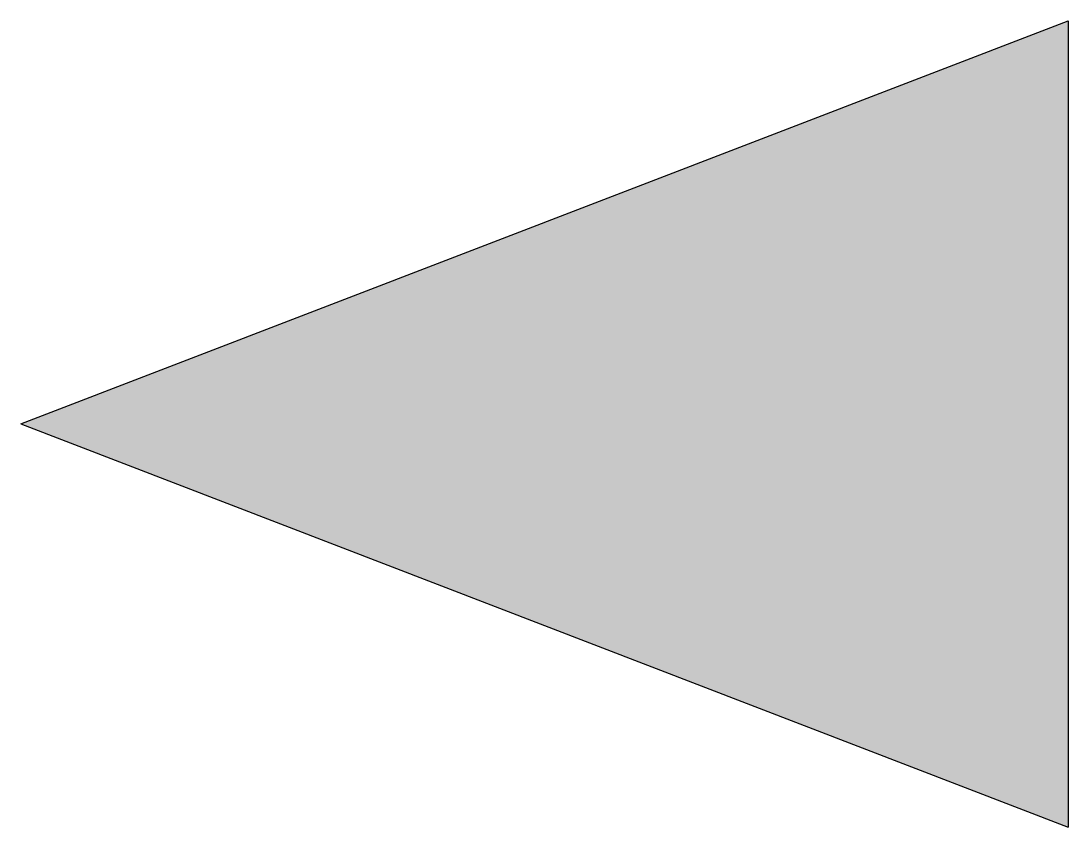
# Model space of a CAD drawing. Extents: x 3145.715 to 3145.845, y -230.482 to -230.382.
import ezdxf

# ---------------------------------------------------------------- set-up
doc = ezdxf.new("R2010")
doc.units = 0
doc.header["$LTSCALE"] = 50
doc.header["$MEASUREMENT"] = 0
doc.layers.get('0').update_dxf_attribs({"linetype": 'CONTINUOUS'})

msp = doc.modelspace()

# ---------------------------------------------------------------- hatches: boundary and pattern name
msp.add_hatch(color=254).paths.add_polyline_path([(3145.84487, -230.38203), (3145.71497, -230.43203), (3145.84487, -230.48203)])

# ---------------------------------------------------------------- linework, layer by layer
at = {"linetype": 'Continuous'}
for q in [(3145.84487, -230.38203), (3145.84487, -230.48203)]:
    msp.add_line((3145.71497, -230.43203), q, dxfattribs=at)
msp.add_line((3145.84487, -230.38203), (3145.84487, -230.48203))

doc.saveas('drawing.dxf')
